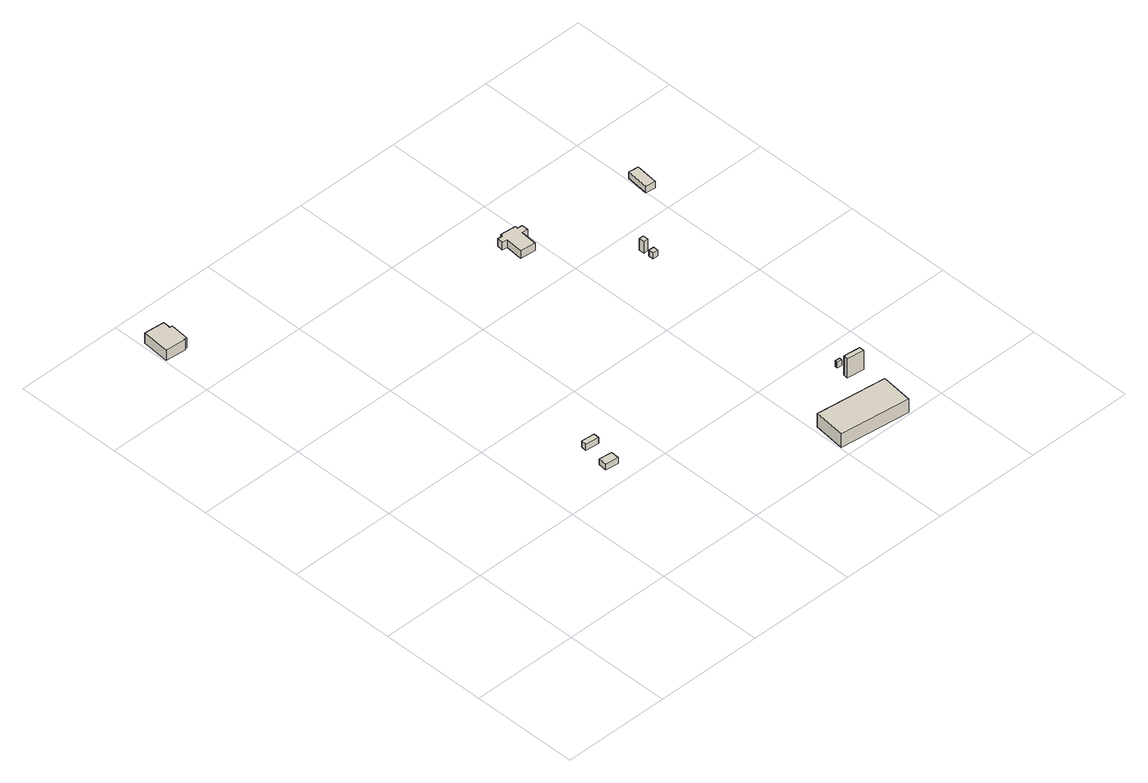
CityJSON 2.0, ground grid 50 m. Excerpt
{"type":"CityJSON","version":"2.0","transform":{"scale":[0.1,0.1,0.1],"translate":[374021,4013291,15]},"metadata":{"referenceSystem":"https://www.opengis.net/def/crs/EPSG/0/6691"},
"CityObjects":{
"building1":{"type":"Building","attributes":{"枝番":1,"利根川水系渡良瀬川洪水浸水想定区域（計画規模）.規模":"L1","利根川水系渡良瀬川洪水浸水想定区域（計画規模）.浸水ランク":"2","利根川水系渡良瀬川洪水浸水想定区域（計画規模）.浸水深":2.12,"利根川水系渡良瀬川洪水浸水想定区域（計画規模）.継続時間":81.5,"利根川水系渡良瀬川洪水浸水想定区域（想定最大規模）.規模":"L2","利根川水系渡良瀬川洪水浸水想定区域（想定最大規模）.浸水ランク":"2","利根川水系渡良瀬川洪水浸水想定区域（想定最大規模）.浸水深":2.42,"利根川水系渡良瀬川洪水浸水想定区域（想定最大規模）.継続時間":221.2,"利根川水系矢場川洪水浸水想定区域（想定最大規模）.規模":"L2","利根川水系矢場川洪水浸水想定区域（想定最大規模）.浸水ランク":"2","利根川水系矢場川洪水浸水想定区域（想定最大規模）.浸水深":1.1,"利根川水系矢場川洪水浸水想定区域（想定最大規模）.継続時間":40.9,"利根川水系多々良川洪水浸水想定区域（想定最大規模）.規模":"L2","利根川水系多々良川洪水浸水想定区域（想定最大規模）.浸水ランク":"2","利根川水系多々良川洪水浸水想定区域（想定最大規模）.浸水深":1.01,"利根川水系多々良川洪水浸水想定区域（想定最大規模）.継続時間":30.1,"利根川水系利根川洪水浸水想定区域（計画規模）.規模":"L1","利根川水系利根川洪水浸水想定区域（計画規模）.浸水ランク":"3","利根川水系利根川洪水浸水想定区域（計画規模）.浸水深":3.1,"利根川水系利根川洪水浸水想定区域（想定最大規模）.規模":"L2","利根川水系利根川洪水浸水想定区域（想定最大規模）.浸水ランク":"4","利根川水系利根川洪水浸水想定区域（想定最大規模）.浸水深":5.33,"usage":"411","measuredHeight":5.7,"BuildingDetails.prefecture":"10","BuildingDetails.city":"10207","BuildingDetails.surveyYear":2016},"geometry":[{"type":"Solid","lod":"1","boundaries":[[[[0,1,2,3,4,5,6,7]],[[6,8,9,7]],[[5,10,8,6]],[[4,11,10,5]],[[3,12,11,4]],[[2,13,12,3]],[[1,14,13,2]],[[0,15,14,1]],[[7,9,15,0]],[[8,10,11,12,13,14,15,9]]]]}]},
"building2":{"type":"Building","attributes":{"枝番":1,"利根川水系渡良瀬川洪水浸水想定区域（計画規模）.規模":"L1","利根川水系渡良瀬川洪水浸水想定区域（計画規模）.浸水ランク":"1","利根川水系渡良瀬川洪水浸水想定区域（計画規模）.浸水深":0.46,"利根川水系渡良瀬川洪水浸水想定区域（計画規模）.継続時間":2.8,"利根川水系渡良瀬川洪水浸水想定区域（想定最大規模）.規模":"L2","利根川水系渡良瀬川洪水浸水想定区域（想定最大規模）.浸水ランク":"2","利根川水系渡良瀬川洪水浸水想定区域（想定最大規模）.浸水深":1.32,"利根川水系渡良瀬川洪水浸水想定区域（想定最大規模）.継続時間":89.5,"利根川水系矢場川洪水浸水想定区域（想定最大規模）.規模":"L2","利根川水系矢場川洪水浸水想定区域（想定最大規模）.浸水ランク":"1","利根川水系矢場川洪水浸水想定区域（想定最大規模）.浸水深":0.08,"利根川水系多々良川洪水浸水想定区域（想定最大規模）.規模":"L2","利根川水系多々良川洪水浸水想定区域（想定最大規模）.浸水ランク":"1","利根川水系多々良川洪水浸水想定区域（想定最大規模）.浸水深":0.06,"利根川水系利根川洪水浸水想定区域（計画規模）.規模":"L1","利根川水系利根川洪水浸水想定区域（計画規模）.浸水ランク":"2","利根川水系利根川洪水浸水想定区域（計画規模）.浸水深":2.3,"利根川水系利根川洪水浸水想定区域（想定最大規模）.規模":"L2","利根川水系利根川洪水浸水想定区域（想定最大規模）.浸水ランク":"3","利根川水系利根川洪水浸水想定区域（想定最大規模）.浸水深":4.53,"usage":"452","measuredHeight":3.4,"BuildingDetails.prefecture":"10","BuildingDetails.city":"10207","BuildingDetails.surveyYear":2016},"geometry":[{"type":"Solid","lod":"1","boundaries":[[[[16,17,18,19]],[[18,20,21,19]],[[17,22,20,18]],[[16,23,22,17]],[[19,21,23,16]],[[20,22,23,21]]]]}]},
"building3":{"type":"Building","attributes":{"枝番":1,"利根川水系渡良瀬川洪水浸水想定区域（計画規模）.規模":"L1","利根川水系渡良瀬川洪水浸水想定区域（計画規模）.浸水ランク":"1","利根川水系渡良瀬川洪水浸水想定区域（計画規模）.浸水深":0.48,"利根川水系渡良瀬川洪水浸水想定区域（計画規模）.継続時間":2.8,"利根川水系渡良瀬川洪水浸水想定区域（想定最大規模）.規模":"L2","利根川水系渡良瀬川洪水浸水想定区域（想定最大規模）.浸水ランク":"2","利根川水系渡良瀬川洪水浸水想定区域（想定最大規模）.浸水深":1.32,"利根川水系渡良瀬川洪水浸水想定区域（想定最大規模）.継続時間":89.5,"利根川水系矢場川洪水浸水想定区域（想定最大規模）.規模":"L2","利根川水系矢場川洪水浸水想定区域（想定最大規模）.浸水ランク":"1","利根川水系矢場川洪水浸水想定区域（想定最大規模）.浸水深":0.09,"利根川水系多々良川洪水浸水想定区域（想定最大規模）.規模":"L2","利根川水系多々良川洪水浸水想定区域（想定最大規模）.浸水ランク":"1","利根川水系多々良川洪水浸水想定区域（想定最大規模）.浸水深":0.07,"利根川水系利根川洪水浸水想定区域（計画規模）.規模":"L1","利根川水系利根川洪水浸水想定区域（計画規模）.浸水ランク":"2","利根川水系利根川洪水浸水想定区域（計画規模）.浸水深":2.3,"利根川水系利根川洪水浸水想定区域（想定最大規模）.規模":"L2","利根川水系利根川洪水浸水想定区域（想定最大規模）.浸水ランク":"3","利根川水系利根川洪水浸水想定区域（想定最大規模）.浸水深":4.53,"usage":"452","measuredHeight":3.4,"BuildingDetails.prefecture":"10","BuildingDetails.city":"10207","BuildingDetails.surveyYear":2016},"geometry":[{"type":"Solid","lod":"1","boundaries":[[[[24,25,26,27]],[[26,28,29,27]],[[25,30,28,26]],[[24,31,30,25]],[[27,29,31,24]],[[28,30,31,29]]]]}]},
"building4":{"type":"Building","attributes":{"枝番":1,"利根川水系渡良瀬川洪水浸水想定区域（計画規模）.規模":"L1","利根川水系渡良瀬川洪水浸水想定区域（計画規模）.浸水ランク":"1","利根川水系渡良瀬川洪水浸水想定区域（計画規模）.浸水深":0.3,"利根川水系渡良瀬川洪水浸水想定区域（想定最大規模）.規模":"L2","利根川水系渡良瀬川洪水浸水想定区域（想定最大規模）.浸水ランク":"2","利根川水系渡良瀬川洪水浸水想定区域（想定最大規模）.浸水深":1.32,"利根川水系渡良瀬川洪水浸水想定区域（想定最大規模）.継続時間":78.3,"利根川水系矢場川洪水浸水想定区域（想定最大規模）.規模":"L2","利根川水系矢場川洪水浸水想定区域（想定最大規模）.浸水ランク":"1","利根川水系矢場川洪水浸水想定区域（想定最大規模）.浸水深":0.08,"利根川水系多々良川洪水浸水想定区域（想定最大規模）.規模":"L2","利根川水系多々良川洪水浸水想定区域（想定最大規模）.浸水ランク":"1","利根川水系多々良川洪水浸水想定区域（想定最大規模）.浸水深":0.06,"利根川水系利根川洪水浸水想定区域（計画規模）.規模":"L1","利根川水系利根川洪水浸水想定区域（計画規模）.浸水ランク":"2","利根川水系利根川洪水浸水想定区域（計画規模）.浸水深":2.3,"利根川水系利根川洪水浸水想定区域（想定最大規模）.規模":"L2","利根川水系利根川洪水浸水想定区域（想定最大規模）.浸水ランク":"3","利根川水系利根川洪水浸水想定区域（想定最大規模）.浸水深":4.53,"usage":"431","measuredHeight":7.8,"BuildingDetails.prefecture":"10","BuildingDetails.city":"10207","BuildingDetails.surveyYear":2016},"geometry":[{"type":"Solid","lod":"1","boundaries":[[[[32,33,34,35]],[[34,36,37,35]],[[33,38,36,34]],[[32,39,38,33]],[[35,37,39,32]],[[36,38,39,37]]]]}]},
"building5":{"type":"Building","attributes":{"枝番":1,"利根川水系渡良瀬川洪水浸水想定区域（計画規模）.規模":"L1","利根川水系渡良瀬川洪水浸水想定区域（計画規模）.浸水ランク":"1","利根川水系渡良瀬川洪水浸水想定区域（計画規模）.浸水深":0.39,"利根川水系渡良瀬川洪水浸水想定区域（想定最大規模）.規模":"L2","利根川水系渡良瀬川洪水浸水想定区域（想定最大規模）.浸水ランク":"2","利根川水系渡良瀬川洪水浸水想定区域（想定最大規模）.浸水深":1.32,"利根川水系渡良瀬川洪水浸水想定区域（想定最大規模）.継続時間":88.9,"利根川水系矢場川洪水浸水想定区域（想定最大規模）.規模":"L2","利根川水系矢場川洪水浸水想定区域（想定最大規模）.浸水ランク":"1","利根川水系矢場川洪水浸水想定区域（想定最大規模）.浸水深":0.08,"利根川水系多々良川洪水浸水想定区域（想定最大規模）.規模":"L2","利根川水系多々良川洪水浸水想定区域（想定最大規模）.浸水ランク":"1","利根川水系多々良川洪水浸水想定区域（想定最大規模）.浸水深":0.07,"利根川水系利根川洪水浸水想定区域（計画規模）.規模":"L1","利根川水系利根川洪水浸水想定区域（計画規模）.浸水ランク":"2","利根川水系利根川洪水浸水想定区域（計画規模）.浸水深":2.3,"利根川水系利根川洪水浸水想定区域（想定最大規模）.規模":"L2","利根川水系利根川洪水浸水想定区域（想定最大規模）.浸水ランク":"3","利根川水系利根川洪水浸水想定区域（想定最大規模）.浸水深":4.53,"measuredHeight":10,"BuildingDetails.prefecture":"10","BuildingDetails.city":"10207"},"geometry":[{"type":"Solid","lod":"1","boundaries":[[[[40,41,42,43,44,45,46]],[[45,47,48,46]],[[44,49,47,45]],[[43,50,49,44]],[[42,51,50,43]],[[41,52,51,42]],[[40,53,52,41]],[[46,48,53,40]],[[47,49,50,51,52,53,48]]]]}]},
"building6":{"type":"Building","attributes":{"枝番":1,"利根川水系渡良瀬川洪水浸水想定区域（計画規模）.規模":"L1","利根川水系渡良瀬川洪水浸水想定区域（計画規模）.浸水ランク":"1","利根川水系渡良瀬川洪水浸水想定区域（計画規模）.浸水深":0.39,"利根川水系渡良瀬川洪水浸水想定区域（想定最大規模）.規模":"L2","利根川水系渡良瀬川洪水浸水想定区域（想定最大規模）.浸水ランク":"2","利根川水系渡良瀬川洪水浸水想定区域（想定最大規模）.浸水深":1.32,"利根川水系渡良瀬川洪水浸水想定区域（想定最大規模）.継続時間":66.9,"利根川水系利根川洪水浸水想定区域（計画規模）.規模":"L1","利根川水系利根川洪水浸水想定区域（計画規模）.浸水ランク":"2","利根川水系利根川洪水浸水想定区域（計画規模）.浸水深":2.3,"利根川水系利根川洪水浸水想定区域（想定最大規模）.規模":"L2","利根川水系利根川洪水浸水想定区域（想定最大規模）.浸水ランク":"3","利根川水系利根川洪水浸水想定区域（想定最大規模）.浸水深":4.53,"BuildingDetails.prefecture":"10","BuildingDetails.city":"10207"},"geometry":[{"type":"Solid","lod":"1","boundaries":[[[[54,55,56,57]],[[56,58,59,57]],[[55,60,58,56]],[[54,61,60,55]],[[57,59,61,54]],[[58,60,61,59]]]]}]},
"building7":{"type":"Building","attributes":{"枝番":1,"利根川水系渡良瀬川洪水浸水想定区域（計画規模）.規模":"L1","利根川水系渡良瀬川洪水浸水想定区域（計画規模）.浸水ランク":"2","利根川水系渡良瀬川洪水浸水想定区域（計画規模）.浸水深":0.72,"利根川水系渡良瀬川洪水浸水想定区域（計画規模）.継続時間":7.7,"利根川水系渡良瀬川洪水浸水想定区域（想定最大規模）.規模":"L2","利根川水系渡良瀬川洪水浸水想定区域（想定最大規模）.浸水ランク":"2","利根川水系渡良瀬川洪水浸水想定区域（想定最大規模）.浸水深":1.32,"利根川水系渡良瀬川洪水浸水想定区域（想定最大規模）.継続時間":120.2,"利根川水系矢場川洪水浸水想定区域（想定最大規模）.規模":"L2","利根川水系矢場川洪水浸水想定区域（想定最大規模）.浸水ランク":"1","利根川水系矢場川洪水浸水想定区域（想定最大規模）.浸水深":0.03,"利根川水系多々良川洪水浸水想定区域（想定最大規模）.規模":"L2","利根川水系多々良川洪水浸水想定区域（想定最大規模）.浸水ランク":"1","利根川水系多々良川洪水浸水想定区域（想定最大規模）.浸水深":0.01,"利根川水系利根川洪水浸水想定区域（計画規模）.規模":"L1","利根川水系利根川洪水浸水想定区域（計画規模）.浸水ランク":"2","利根川水系利根川洪水浸水想定区域（計画規模）.浸水深":2.3,"利根川水系利根川洪水浸水想定区域（想定最大規模）.規模":"L2","利根川水系利根川洪水浸水想定区域（想定最大規模）.浸水ランク":"3","利根川水系利根川洪水浸水想定区域（想定最大規模）.浸水深":4.53,"usage":"401","measuredHeight":3.9,"BuildingDetails.prefecture":"10","BuildingDetails.city":"10207","BuildingDetails.surveyYear":2016},"geometry":[{"type":"Solid","lod":"1","boundaries":[[[[62,63,64,65,66,67,68,69,70,71,72,73]],[[72,74,75,73]],[[71,76,74,72]],[[70,77,76,71]],[[69,78,77,70]],[[68,79,78,69]],[[67,80,79,68]],[[66,81,80,67]],[[65,82,81,66]],[[64,83,82,65]],[[63,84,83,64]],[[62,85,84,63]],[[73,75,85,62]],[[74,76,77,78,79,80,81,82,83,84,85,75]]]]}]},
"building8":{"type":"Building","attributes":{"枝番":1,"利根川水系渡良瀬川洪水浸水想定区域（計画規模）.規模":"L1","利根川水系渡良瀬川洪水浸水想定区域（計画規模）.浸水ランク":"2","利根川水系渡良瀬川洪水浸水想定区域（計画規模）.浸水深":0.57,"利根川水系渡良瀬川洪水浸水想定区域（計画規模）.継続時間":6,"利根川水系渡良瀬川洪水浸水想定区域（想定最大規模）.規模":"L2","利根川水系渡良瀬川洪水浸水想定区域（想定最大規模）.浸水ランク":"2","利根川水系渡良瀬川洪水浸水想定区域（想定最大規模）.浸水深":1.22,"利根川水系渡良瀬川洪水浸水想定区域（想定最大規模）.継続時間":101.9,"利根川水系矢場川洪水浸水想定区域（想定最大規模）.規模":"L2","利根川水系多々良川洪水浸水想定区域（想定最大規模）.規模":"L2","利根川水系利根川洪水浸水想定区域（計画規模）.規模":"L1","利根川水系利根川洪水浸水想定区域（計画規模）.浸水ランク":"2","利根川水系利根川洪水浸水想定区域（計画規模）.浸水深":2.2,"利根川水系利根川洪水浸水想定区域（想定最大規模）.規模":"L2","利根川水系利根川洪水浸水想定区域（想定最大規模）.浸水ランク":"3","利根川水系利根川洪水浸水想定区域（想定最大規模）.浸水深":4.43,"measuredHeight":3.5,"BuildingDetails.prefecture":"10","BuildingDetails.city":"10207"},"geometry":[{"type":"Solid","lod":"1","boundaries":[[[[86,87,88,89]],[[88,90,91,89]],[[87,92,90,88]],[[86,93,92,87]],[[89,91,93,86]],[[90,92,93,91]]]]}]},
"building9":{"type":"Building","attributes":{"枝番":1,"利根川水系渡良瀬川洪水浸水想定区域（計画規模）.規模":"L1","利根川水系渡良瀬川洪水浸水想定区域（計画規模）.浸水ランク":"2","利根川水系渡良瀬川洪水浸水想定区域（計画規模）.浸水深":0.58,"利根川水系渡良瀬川洪水浸水想定区域（計画規模）.継続時間":6,"利根川水系渡良瀬川洪水浸水想定区域（想定最大規模）.規模":"L2","利根川水系渡良瀬川洪水浸水想定区域（想定最大規模）.浸水ランク":"2","利根川水系渡良瀬川洪水浸水想定区域（想定最大規模）.浸水深":1.22,"利根川水系渡良瀬川洪水浸水想定区域（想定最大規模）.継続時間":101.9,"利根川水系矢場川洪水浸水想定区域（想定最大規模）.規模":"L2","利根川水系矢場川洪水浸水想定区域（想定最大規模）.浸水ランク":"1","利根川水系矢場川洪水浸水想定区域（想定最大規模）.浸水深":0.13,"利根川水系多々良川洪水浸水想定区域（想定最大規模）.規模":"L2","利根川水系多々良川洪水浸水想定区域（想定最大規模）.浸水ランク":"1","利根川水系多々良川洪水浸水想定区域（想定最大規模）.浸水深":0.11,"利根川水系利根川洪水浸水想定区域（計画規模）.規模":"L1","利根川水系利根川洪水浸水想定区域（計画規模）.浸水ランク":"2","利根川水系利根川洪水浸水想定区域（計画規模）.浸水深":2.2,"利根川水系利根川洪水浸水想定区域（想定最大規模）.規模":"L2","利根川水系利根川洪水浸水想定区域（想定最大規模）.浸水ランク":"3","利根川水系利根川洪水浸水想定区域（想定最大規模）.浸水深":4.43,"usage":"454","measuredHeight":6.2,"BuildingDetails.prefecture":"10","BuildingDetails.city":"10207","BuildingDetails.surveyYear":2016},"geometry":[{"type":"Solid","lod":"1","boundaries":[[[[94,95,96,97]],[[96,98,99,97]],[[95,100,98,96]],[[94,101,100,95]],[[97,99,101,94]],[[98,100,101,99]]]]}]},
"building10":{"type":"Building","attributes":{"枝番":1,"利根川水系渡良瀬川洪水浸水想定区域（計画規模）.規模":"L1","利根川水系渡良瀬川洪水浸水想定区域（計画規模）.浸水ランク":"2","利根川水系渡良瀬川洪水浸水想定区域（計画規模）.浸水深":0.77,"利根川水系渡良瀬川洪水浸水想定区域（計画規模）.継続時間":6.5,"利根川水系渡良瀬川洪水浸水想定区域（想定最大規模）.規模":"L2","利根川水系渡良瀬川洪水浸水想定区域（想定最大規模）.浸水ランク":"2","利根川水系渡良瀬川洪水浸水想定区域（想定最大規模）.浸水深":1.32,"利根川水系渡良瀬川洪水浸水想定区域（想定最大規模）.継続時間":104.4,"利根川水系矢場川洪水浸水想定区域（想定最大規模）.規模":"L2","利根川水系矢場川洪水浸水想定区域（想定最大規模）.浸水ランク":"1","利根川水系矢場川洪水浸水想定区域（想定最大規模）.浸水深":0.04,"利根川水系多々良川洪水浸水想定区域（想定最大規模）.規模":"L2","利根川水系多々良川洪水浸水想定区域（想定最大規模）.浸水ランク":"1","利根川水系多々良川洪水浸水想定区域（想定最大規模）.浸水深":0.02,"利根川水系利根川洪水浸水想定区域（計画規模）.規模":"L1","利根川水系利根川洪水浸水想定区域（計画規模）.浸水ランク":"2","利根川水系利根川洪水浸水想定区域（計画規模）.浸水深":2.3,"利根川水系利根川洪水浸水想定区域（想定最大規模）.規模":"L2","利根川水系利根川洪水浸水想定区域（想定最大規模）.浸水ランク":"3","利根川水系利根川洪水浸水想定区域（想定最大規模）.浸水深":4.53,"usage":"441","measuredHeight":3.5,"BuildingDetails.prefecture":"10","BuildingDetails.city":"10207","BuildingDetails.surveyYear":2016},"geometry":[{"type":"Solid","lod":"1","boundaries":[[[[102,103,104,105]],[[104,106,107,105]],[[103,108,106,104]],[[102,109,108,103]],[[105,107,109,102]],[[106,108,109,107]]]]}]}
},
"vertices":[
[7,2230,7],[19,2360,7],[115,2351,7],[111,2316,7],[124,2315,7],[116,2226,7],[104,2227,7],[104,2222,7],[104,2227,59],[104,2222,59],[116,2226,59],[124,2315,59],[111,2316,59],[115,2351,59],[19,2360,59],[7,2230,59],
[762,585,17],[767,625,17],[828,618,17],[824,578,17],[828,618,47],[824,578,47],[767,625,47],[762,585,47],
[786,717,18],[789,744,18],[851,739,18],[849,712,18],[851,739,50],[849,712,50],[789,744,50],[786,717,50],
[1500,42,16],[1518,191,16],[1845,153,16],[1827,4,16],[1845,153,86],[1827,4,86],[1518,191,86],[1500,42,86],
[1800,333,16],[1842,328,16],[1849,327,16],[1879,324,16],[1877,302,16],[1798,311,16],[1800,328,16],[1798,311,115],[1800,328,115],[1877,302,115],[1879,324,115],[1849,327,115],[1842,328,115],[1800,333,115],
[1810,377,17],[1811,389,17],[1833,388,17],[1832,375,17],[1833,388,47],[1832,375,47],[1811,389,47],[1810,377,47],
[1385,1684,16],[1393,1764,16],[1369,1767,16],[1372,1797,16],[1395,1794,16],[1397,1806,16],[1471,1799,16],[1470,1786,16],[1494,1784,16],[1491,1753,16],[1464,1756,16],[1457,1677,16],[1464,1756,54],[1457,1677,54],[1491,1753,54],[1494,1784,54],[1470,1786,54],[1471,1799,54],[1397,1806,54],[1395,1794,54],[1372,1797,54],[1369,1767,54],[1393,1764,54],[1385,1684,54],
[1745,1321,18],[1746,1346,18],[1770,1344,18],[1769,1320,18],[1770,1344,49],[1769,1320,49],[1746,1346,49],[1745,1321,49],
[1742,1395,18],[1764,1396,18],[1764,1370,18],[1742,1369,18],[1764,1370,78],[1742,1369,78],[1764,1396,78],[1742,1395,78],
[1993,1613,17],[2005,1719,17],[2051,1714,17],[2039,1608,17],[2051,1714,50],[2039,1608,50],[2005,1719,50],[1993,1613,50]
]}
